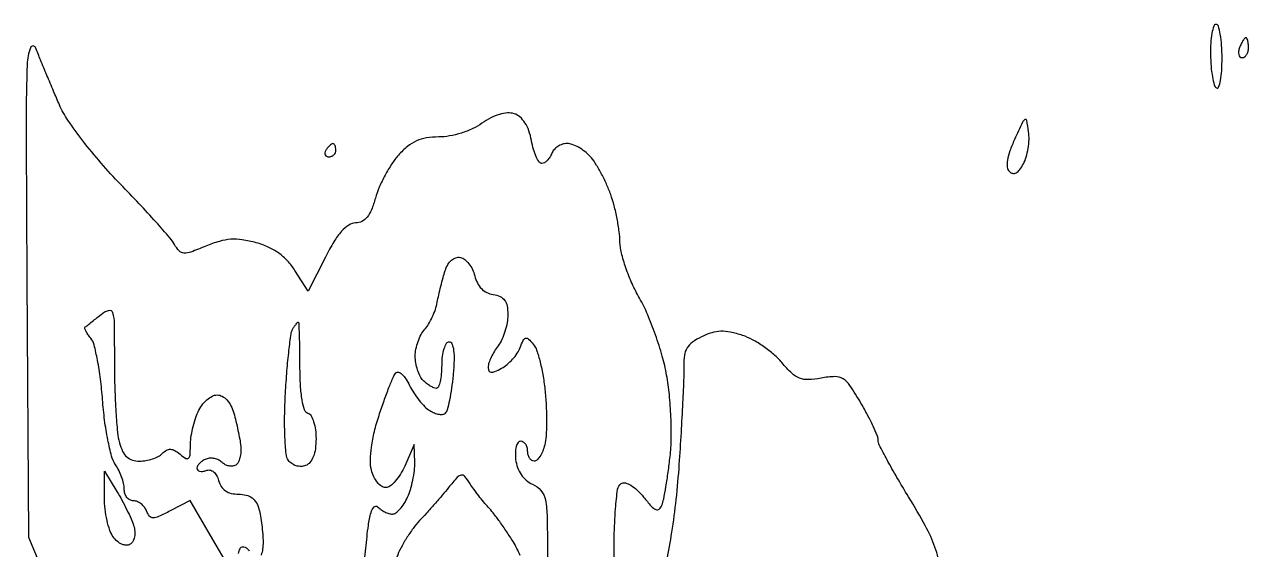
# Model space of a CAD drawing. Extents: x 0 to 102, y 0 to 135.
# Drawn here: x -0.01 to 15.65, y 92.1 to 98.81 of the extents above; entities that cross this region are included whole.
import ezdxf

# ---------------------------------------------------------------- set-up
doc = ezdxf.new("R2010")
doc.units = 0
doc.header["$MEASUREMENT"] = 0

msp = doc.modelspace()

# ---------------------------------------------------------------- linework, layer by layer
for points in [[(15.235644, 98.8128, 0.3259), (15.205979, 98.791167, 0.031864), (15.182999, 98.699994, 0.030724), (15.167823, 98.575983, 0.018868), (15.164494, 98.428781, 0.017081), (15.171905, 98.278486, 0.023622), (15.189494, 98.14465, 0.021498), (15.213328, 98.038515, 0.190593), (15.24145, 98.000788, 0.478553), (15.269002, 98.010506, 0.038969), (15.2917, 98.095454, 0.03013), (15.307545, 98.223675, 0.015681), (15.3126, 98.384807, 0.016914), (15.307048, 98.548873, 0.027571), (15.289994, 98.687077, 0.026493), (15.265747, 98.790224, 0.333317)], [(15.617751, 98.6436, 0.222225), (15.601989, 98.63623, 0.030693), (15.579965, 98.606323, 0.030395), (15.556882, 98.565308, 0.02136), (15.535806, 98.5167, 0.055937), (15.523158, 98.468109, 0.100118), (15.525486, 98.427077, 0.147206), (15.541934, 98.400162, 0.184534), (15.569055, 98.3898, 0.152681), (15.600307, 98.399571, 0.098158), (15.626929, 98.427077, 0.08088), (15.644889, 98.468179, 0.062722), (15.651, 98.5167, 0.024748), (15.648591, 98.56533, 0.039339), (15.641233, 98.606323, 0.046727), (15.630605, 98.635471, 0.289661)], [(12.837903, 97.442234, 0.012083), (12.814541, 97.585041, 0.511349), (12.790576, 97.596297, 0.158174), (12.758767, 97.562205, 0.0031), (12.657701, 97.342317, 0.021155), (12.598595, 97.19533, 0.045269), (12.568417, 97.076919, 0.062991), (12.565441, 96.987471, 0.174963), (12.591776, 96.931384, 0.152388), (12.633669, 96.909417, 0.173399), (12.678195, 96.916734, 0.105377), (12.724704, 96.957218, 0.038312), (12.771978, 97.031301, 0.052643), (12.807123, 97.11773, 0.030496), (12.831626, 97.22728, 0.030187), (12.84293, 97.341416, 0.044117)], [(3.938893, 97.29, 0.151918), (3.921065, 97.284455, 0.038439), (3.897186, 97.265149, 0.035638), (3.872057, 97.237783, 0.029505), (3.8493, 97.2054, 0.082592), (3.836059, 97.173074, 0.161196), (3.838691, 97.145651, 0.182303), (3.856579, 97.127423, 0.108972), (3.886607, 97.1208, 0.093332), (3.920807, 97.12724, 0.09642), (3.949882, 97.145651, 0.099167), (3.969342, 97.17312, 0.105053), (3.9762, 97.2054, 0.042167), (3.973464, 97.237789, 0.061769), (3.965241, 97.265149, 0.081139), (3.953159, 97.283701, 0.210953)], [(3.494743, 95.005695, -0.402082), (3.501355, 94.99927, -0.000803), (3.506698, 94.839795, -0.004469), (3.51088, 94.657546, -0.002682), (3.512751, 94.441078, 0.012498), (3.519763, 94.193145, 0.030367), (3.54057, 94.011401, 0.038975), (3.572559, 93.887474, 0.233753), (3.618501, 93.841933, -0.187038), (3.65851, 93.808807, -0.050344), (3.69188, 93.731785, -0.043737), (3.714771, 93.629807, -0.033361), (3.7224, 93.515595, -0.032899), (3.71391, 93.386705, -0.061037), (3.687662, 93.285378, -0.080282), (3.644914, 93.213349, -0.127827), (3.586962, 93.171917, -0.089827), (3.5291, 93.160955, -0.076197), (3.46745, 93.169897, -0.076508), (3.411536, 93.196827, -0.091928), (3.370301, 93.238022, -0.127714), (3.340218, 93.320825, -0.012154), (3.325007, 93.537377, -0.014793), (3.320712, 93.801879, -0.010819), (3.330987, 94.095445, -0.006009), (3.350887, 94.3849, -0.008429), (3.376108, 94.642724, -0.005444), (3.403136, 94.857366, -0.104737), (3.425741, 94.920295, -0.012809), (3.447161, 94.953047, -0.018698), (3.467809, 94.980652, -0.01446), (3.485971, 95.001847, -0.213108)], [(1.174149, 92.842681, -0.012506), (1.238892, 92.730282, -0.010269), (1.302501, 92.607211, -0.010408), (1.35629, 92.491665, -0.026891), (1.388774, 92.405651, -0.053322), (1.404063, 92.330534, -0.06962), (1.400928, 92.260563, -0.082052), (1.380261, 92.203508, -0.127169), (1.344207, 92.165895, -0.147792), (1.296226, 92.153125, -0.094669), (1.239564, 92.165922, -0.076864), (1.181316, 92.202792, -0.055475), (1.129266, 92.259545, -0.074158), (1.085399, 92.343125, -0.027837), (1.0488, 92.470584, -0.026842), (1.023793, 92.61601, -0.029394), (1.015516, 92.75892), (1.015832, 93.1023)]]:
    msp.add_lwpolyline(points, format="xyb", close=True)
for points in [[(7.534879, 91.7421, -0.005231), (7.537247, 92.263222, -0.015493), (7.55369, 92.620497, -0.015199), (7.580526, 92.869467, -0.223476), (7.627375, 92.941366, -0.201651), (7.68006, 92.949631, -0.074982), (7.750764, 92.9204, -0.055871), (7.830956, 92.859012, -0.033183), (7.912153, 92.769994, 0.014798), (8.010758, 92.653572, 0.105867), (8.070121, 92.610514, 0.290283), (8.112604, 92.616868, 0.123342), (8.147103, 92.666035, 0.043216), (8.169451, 92.743742, 0.006688), (8.198208, 92.90153, 0.007415), (8.226949, 93.089069, 0.006388), (8.251704, 93.286938, 0.024549), (8.26613, 93.51709, 0.013996), (8.262094, 93.795826, 0.013876), (8.242089, 94.080243, 0.020253), (8.207422, 94.329, 0.024194), (8.151409, 94.571119, 0.015767), (8.064617, 94.844648, 0.015864), (7.962821, 95.106702, 0.028962), (7.860971, 95.312198, -0.024267), (7.76616, 95.499065, -0.021395), (7.685457, 95.702169, -0.021955), (7.62858, 95.891706, -0.058726), (7.610287, 96.031298, 0.029642), (7.600688, 96.163908, 0.015333), (7.573841, 96.327983, 0.015189), (7.535815, 96.495492, 0.022249), (7.491431, 96.63995, 0.02117), (7.436496, 96.77555, 0.017178), (7.36662, 96.916021, 0.017512), (7.293126, 97.041174, 0.042418), (7.228232, 97.1264, 0.043799), (7.160722, 97.189002, 0.038502), (7.080475, 97.241943, 0.04046), (7.000102, 97.278351, 0.08633), (6.933139, 97.29, 0.078767), (6.87329, 97.280513, 0.065289), (6.81499, 97.252723, 0.066687), (6.767006, 97.211614, 0.090958), (6.737406, 97.1631, -0.049741), (6.713005, 97.11456, -0.054743), (6.680149, 97.073477, -0.061944), (6.644231, 97.045422, -0.135667), (6.61087, 97.0362, -0.25129), (6.577329, 97.054193, -0.03982), (6.539841, 97.121779, -0.036097), (6.504976, 97.215925, -0.024269), (6.478376, 97.327532, 0.038346), (6.444438, 97.454039, 0.058084), (6.394435, 97.556299, 0.069669), (6.331108, 97.629984, 0.103974), (6.257403, 97.671651, 0.094708), (6.172029, 97.681814, 0.054511), (6.069777, 97.663282, 0.047259), (5.958368, 97.618441, 0.035434), (5.845432, 97.549519, -0.046497), (5.727026, 97.480802, -0.03177), (5.581885, 97.424607, -0.031676), (5.430094, 97.38705, -0.044835), (5.291532, 97.3746, 0.040171), (5.133748, 97.361903, 0.066132), (5.005778, 97.323342, 0.065859), (4.891954, 97.25257, 0.039497), (4.77713, 97.14195, 0.036719), (4.691673, 97.02993, 0.021369), (4.605345, 96.884449, 0.021285), (4.53092, 96.730476, 0.033451), (4.481827, 96.59205, -0.027428), (4.431408, 96.444266, -0.072842), (4.375242, 96.348197, -0.107025), (4.30875, 96.294087, -0.118004), (4.228164, 96.2748, 0.147492), (4.141203, 96.248577, 0.065432), (4.049925, 96.169097, 0.045138), (3.951662, 96.035308, 0.018563), (3.842459, 95.838301), (3.621268, 95.401801), (3.452808, 95.667866, 0.046747), (3.358362, 95.790096, 0.049898), (3.244729, 95.889717, 0.048644), (3.110932, 95.966833, 0.040678), (2.956567, 96.022194, 0.028563), (2.777949, 96.059504, 0.054169), (2.631283, 96.065459, 0.053962), (2.486393, 96.03977, 0.028129), (2.313219, 95.978603, -0.010796), (2.120566, 95.90295, -0.100185), (2.0326, 95.889395, -0.193901), (1.972647, 95.91688, -0.062199), (1.913542, 95.997325, 0.050496), (1.851173, 96.086502, 0.004801), (1.675373, 96.286609, 0.006093), (1.460066, 96.521175, 0.004766), (1.220863, 96.770676, -0.014856), (0.971936, 97.041034, -0.014664), (0.738384, 97.326845, -0.015063), (0.547316, 97.5913, -0.045377), (0.43979, 97.785876, -0.002951), (0.36414, 97.960767, -0.001954), (0.279248, 98.16243, -0.001967), (0.198305, 98.359012, -0.003824), (0.135502, 98.5167, 0.688536), (0.069467, 98.516267, 0.080244), (0.026646, 98.302962, 0.010243), (0.014045, 97.582525, 0.000713), (0.023008, 95.5557), (0.0423, 92.2563), (0.272424, 91.706077, -0.022749)], [(4.325713, 91.810292, 0.008346), (4.359567, 92.115823, -0.008141), (4.391743, 92.407303, -0.037787), (4.42566, 92.57312, -0.11547), (4.46476, 92.64348, -0.428419), (4.510067, 92.644573, 0.045637), (4.552446, 92.609297, 0.037101), (4.603482, 92.579476, 0.038449), (4.655062, 92.559007, 0.075372), (4.69864, 92.5524, 0.162968), (4.742435, 92.567064, 0.047569), (4.795563, 92.615697, 0.04231), (4.848547, 92.685407, 0.034465), (4.89322, 92.767881, 0.034585), (4.930349, 92.867007, 0.021642), (4.960533, 92.987236, 0.021693), (4.980071, 93.10884, 0.036542), (4.984499, 93.212031), (4.977598, 93.4407), (4.857356, 93.16575, -0.035543), (4.802127, 93.060519, -0.043544), (4.735704, 92.971567, -0.049245), (4.668428, 92.90965, -0.162799), (4.612069, 92.8908, -0.155179), (4.560042, 92.907345, -0.069384), (4.507121, 92.957078, -0.058982), (4.461323, 93.030115, -0.049125), (4.430395, 93.116428, -0.069056), (4.417043, 93.239562, -0.027389), (4.431457, 93.409444, -0.024725), (4.469023, 93.60599, -0.019495), (4.528333, 93.814378, -0.006627), (4.591987, 94.000508, -0.008632), (4.655429, 94.169037, -0.00671), (4.712617, 94.307878, -0.075321), (4.743948, 94.358467, -0.309646), (4.776252, 94.367247, -0.102521), (4.820653, 94.340661, -0.060972), (4.871117, 94.281372, -0.03186), (4.919347, 94.197071, 0.029997), (4.973698, 94.101247, 0.024845), (5.042407, 94.006134, 0.025553), (5.114379, 93.925122, 0.059482), (5.177692, 93.874496, 0.044902), (5.237118, 93.844613, 0.056372), (5.2966, 93.828562, 0.067295), (5.347377, 93.827721, 0.168458), (5.380282, 93.843682, 0.133985), (5.405291, 93.887461, 0.012454), (5.433659, 94.009869, 0.015319), (5.459792, 94.160142, 0.01144), (5.479704, 94.32714, 0.014438), (5.492301, 94.51511, 0.041453), (5.486446, 94.645677, 0.069486), (5.464507, 94.726065, 0.299945), (5.425164, 94.752, 0.259747), (5.388429, 94.731536, 0.060749), (5.357762, 94.66518, 0.04753), (5.336718, 94.569543, 0.030409), (5.3298, 94.4559, -0.021551), (5.324906, 94.342414, -0.034644), (5.309919, 94.246779, -0.038545), (5.288391, 94.177619, -0.307141), (5.26212, 94.1598, -0.102712), (5.229211, 94.166632, -0.032763), (5.1845, 94.189621, -0.031128), (5.136761, 94.222468, -0.030136), (5.09292, 94.26132, -0.079663), (5.053964, 94.315155, -0.037894), (5.021221, 94.394432, -0.03632), (4.998886, 94.484414, -0.042701), (4.9914, 94.571909, -0.049336), (5.000289, 94.661774, -0.035645), (5.02701, 94.758912, -0.036246), (5.066165, 94.848468, -0.062817), (5.112626, 94.91493, 0.048846), (5.161919, 94.98142, 0.026381), (5.209713, 95.071548, 0.026022), (5.249099, 95.169362, 0.036981), (5.272902, 95.259992, -0.009568), (5.292349, 95.354928, -0.005847), (5.318741, 95.466206, -0.00586), (5.347477, 95.575862, -0.010353), (5.374114, 95.665547, -0.057374), (5.408392, 95.741478, -0.080218), (5.456211, 95.798394, -0.096295), (5.511985, 95.830324, -0.130281), (5.569679, 95.834302, -0.121474), (5.624383, 95.80908, -0.059894), (5.678428, 95.754161, -0.054191), (5.723726, 95.680187, -0.052775), (5.752559, 95.597556, 0.061153), (5.785828, 95.507097, 0.076945), (5.838221, 95.434961, 0.081572), (5.90719, 95.385068, 0.080125), (5.988918, 95.359466, -0.067727), (6.078185, 95.333902, -0.133584), (6.135127, 95.287879, -0.114472), (6.166178, 95.213921, -0.042411), (6.1758, 95.100686, -0.044933), (6.166728, 94.999938, -0.031098), (6.139313, 94.888775, -0.031458), (6.099204, 94.784392, -0.054505), (6.051591, 94.70472, 0.027355), (6.003853, 94.633862, 0.025748), (5.963077, 94.556801, 0.026658), (5.934154, 94.484783, 0.076108), (5.924691, 94.431773, 0.104002), (5.933312, 94.385065, 0.279473), (5.959415, 94.365792, 0.12607), (6.008253, 94.373668, 0.020179), (6.095972, 94.416154, 0.05158), (6.167221, 94.464321, 0.0354), (6.237433, 94.532173, 0.035718), (6.296358, 94.608049, 0.058716), (6.333241, 94.680368, -0.021618), (6.372381, 94.773581, -0.220537), (6.403733, 94.79977, -0.261254), (6.440389, 94.790437, -0.029427), (6.501197, 94.725367, -0.092698), (6.54465, 94.647292, -0.019265), (6.588891, 94.495986, -0.019614), (6.627117, 94.313702, -0.017406), (6.652759, 94.121581, -0.013333), (6.666888, 93.923492, -0.013012), (6.670596, 93.723311, -0.013014), (6.664699, 93.547514, -0.046621), (6.647618, 93.436551, -0.035418), (6.621603, 93.357173, -0.047463), (6.586486, 93.290109, -0.056253), (6.548102, 93.243566, -0.194601), (6.512588, 93.2292, -0.150892), (6.480939, 93.238974, -0.098464), (6.453978, 93.266477, -0.081496), (6.435793, 93.307582, -0.063559), (6.4296, 93.3561, 0.069375), (6.422838, 93.404601, 0.085452), (6.403098, 93.445723, 0.100013), (6.373785, 93.473218, 0.139401), (6.339381, 93.483, 0.249719), (6.306872, 93.465684, 0.081602), (6.283527, 93.414659, 0.058686), (6.27224, 93.339475, 0.036601), (6.275931, 93.25035, 0.058477), (6.299962, 93.14835, 0.063477), (6.346577, 93.057703, 0.066068), (6.412454, 92.984638, 0.073055), (6.49305, 92.934189, -0.119262), (6.599655, 92.853006, -0.123193), (6.655774, 92.732995, -0.044071), (6.678936, 92.51144, -0.00402), (6.6834, 91.956308, -0.007301)], [(2.634491, 91.8333), (2.372467, 92.278444), (2.110442, 92.723588), (1.857401, 92.592736, -0.011857), (1.708081, 92.519953, -0.107041), (1.637524, 92.504431, -0.228906), (1.592067, 92.526209, -0.07704), (1.554529, 92.591742, 0.072592), (1.526673, 92.641386, 0.063979), (1.484717, 92.683454, 0.066863), (1.435625, 92.711918, 0.098291), (1.386849, 92.7216, -0.126766), (1.341905, 92.733181, -0.100765), (1.303618, 92.765773, -0.089737), (1.27788, 92.814527, -0.076834), (1.269, 92.871976, 0.058252), (1.260869, 92.941532, 0.028494), (1.235331, 93.027198, 0.027811), (1.198264, 93.11431, 0.036001), (1.154382, 93.189226, -0.086599), (1.106979, 93.292838, -0.015446), (1.059203, 93.501171, -0.016284), (1.018277, 93.751636, -0.014056), (0.991322, 94.016834, 0.012988), (0.965249, 94.278904, 0.016324), (0.926913, 94.519862, 0.014528), (0.882859, 94.717351, 0.111507), (0.840084, 94.801429, -0.022516), (0.803067, 94.850355, -0.038055), (0.777239, 94.894782, -0.046548), (0.764211, 94.929657, -0.334999), (0.770494, 94.945296, 0.030005), (0.791229, 94.95955, 0.00238), (0.843648, 95.000826, 0.003222), (0.905674, 95.050802, 0.002463), (0.9729, 95.106239, -0.102829), (1.068748, 95.157312, -0.420925), (1.120311, 95.128321, -0.062627), (1.139805, 94.986599, -0.002564), (1.143142, 94.470838, 0.007436), (1.148239, 94.156556, 0.008326), (1.162684, 93.854208, 0.007759), (1.183241, 93.597509, 0.043302), (1.208204, 93.46185, 0.045449), (1.248727, 93.353983, 0.096513), (1.301969, 93.282866, 0.110946), (1.372644, 93.242892, 0.073571), (1.465192, 93.2292, 0.044433), (1.54626, 93.236418, 0.036798), (1.630244, 93.257968, 0.038245), (1.704733, 93.289566, 0.077091), (1.756095, 93.327135, -0.067324), (1.810154, 93.368312, -0.141388), (1.861059, 93.380532, -0.120388), (1.91621, 93.364377, -0.042065), (1.984515, 93.316776, 0.032399), (2.05671, 93.264364, 0.326328), (2.091696, 93.266735, 0.205462), (2.111274, 93.30557, 0.01542), (2.115, 93.42636, -0.035525), (2.122044, 93.525376, -0.020191), (2.14384, 93.643534, -0.020084), (2.175557, 93.761357, -0.031112), (2.21318, 93.859719, -0.051898), (2.261606, 93.942137, -0.053484), (2.325538, 94.011903, -0.059151), (2.394563, 94.059528, -0.122052), (2.457808, 94.0752, -0.127452), (2.521565, 94.05868, -0.080832), (2.582131, 94.010855, -0.067344), (2.633682, 93.936561, -0.048517), (2.670705, 93.84255, -0.010433), (2.69777, 93.739711, -0.007309), (2.724131, 93.622847, -0.007378), (2.746102, 93.510116, -0.015244), (2.759272, 93.421326, -0.045029), (2.761309, 93.345213, -0.049441), (2.749405, 93.272393, -0.055432), (2.726327, 93.213174, -0.134522), (2.694623, 93.179127, -0.109105), (2.654879, 93.165237, -0.077916), (2.607631, 93.166969, -0.073077), (2.560286, 93.183613, -0.075505), (2.52032, 93.21304, 0.082571), (2.47816, 93.243179, 0.06238), (2.424248, 93.261721, 0.062246), (2.367296, 93.266421, 0.081281), (2.316191, 93.255838, 0.05068), (2.271595, 93.233315, 0.05528), (2.233849, 93.202827, 0.062395), (2.20809, 93.169385, 0.133711), (2.1996, 93.138204, 0.189876), (2.209066, 93.114177, 0.145812), (2.233611, 93.099774, 0.097848), (2.271042, 93.098051, 0.054384), (2.315382, 93.10974, -0.135367), (2.365092, 93.114592, -0.126914), (2.411659, 93.093558, -0.100167), (2.450264, 93.047198, -0.059805), (2.476662, 92.980185, 0.078535), (2.509948, 92.904126, 0.10106), (2.56299, 92.849502, 0.092883), (2.636943, 92.817059, 0.057107), (2.731713, 92.8062, -0.058166), (2.829287, 92.79481, -0.099961), (2.903361, 92.76069, -0.103693), (2.956626, 92.701555, -0.066282), (2.992278, 92.61585, -0.022884), (3.011939, 92.52628, -0.011903), (3.028644, 92.413074, -0.011811), (3.040302, 92.295803, -0.017627), (3.044445, 92.19285, -0.034579), (3.038719, 92.103739, -0.052819), (3.020409, 92.028541, -0.068986)], [(11.711959, 91.847749, 0.041894), (11.639508, 92.128547, 0.040718), (11.520058, 92.397732, 0.013473), (11.302852, 92.771887, -0.006321), (11.15365, 93.020637, -0.008975), (11.027802, 93.245792, -0.005646), (10.928272, 93.436764, -0.117829), (10.9134, 93.498996, 0.098349), (10.902098, 93.5559, 0.011094), (10.848868, 93.676939, 0.013103), (10.777842, 93.819325, 0.010294), (10.693716, 93.969897, 0.014016), (10.553018, 94.195254, 0.106193), (10.463818, 94.282278, 0.150607), (10.360526, 94.310032, 0.03726), (10.184185, 94.290384, -0.034879), (10.018939, 94.271177, -0.105767), (9.907891, 94.289641, -0.097348), (9.808911, 94.353029, -0.026908), (9.682, 94.488357, 0.040149), (9.579504, 94.592015, 0.026332), (9.446577, 94.694783, 0.026491), (9.305571, 94.781721, 0.045221), (9.178734, 94.836721, 0.027928), (9.02284, 94.878682, 0.060409), (8.899338, 94.889382, 0.065694), (8.783499, 94.870039, 0.038783), (8.652753, 94.818698, 0.043118), (8.537388, 94.749877, 0.098236), (8.468486, 94.676046, 0.100721), (8.433975, 94.582745, 0.046898), (8.426232, 94.45338, -0.018106), (8.425887, 94.3012, -0.002369), (8.411899, 93.977699, -0.002753), (8.391369, 93.594016, -0.002301), (8.365456, 93.1869, -0.00996), (8.325984, 92.739942, -0.011784), (8.270333, 92.319406, -0.012733), (8.204164, 91.957018, -0.031495)], [(6.333631, 92.022667, 0.040151), (6.242336, 92.200929, 0.009376), (6.161107, 92.327011, 0.008294), (6.071897, 92.455286, 0.008358), (5.987683, 92.568166, 0.024994), (5.925086, 92.641338, -0.015243), (5.867868, 92.705641, -0.008914), (5.803114, 92.785905, -0.008909), (5.74112, 92.868615, -0.014935), (5.692397, 92.940524, 0.029438), (5.625013, 93.034017, 0.273185), (5.580142, 93.050603, 0.168128), (5.529357, 93.022034, 0.010857), (5.418028, 92.8908, -0.006158), (5.337927, 92.794559, -0.003438), (5.238192, 92.6793, -0.003429), (5.135725, 92.56412, -0.005561), (5.046883, 92.4678, 0.030135), (4.963828, 92.36837, 0.019286), (4.879188, 92.243874, 0.019377), (4.805442, 92.115006, 0.033955), (4.756124, 92.0025, 0.022953)], [(2.869202, 92.077075, 0.099919), (2.84883, 92.104549, 0.094982), (2.818379, 92.122976, 0.08893), (2.782544, 92.1294, 0.26968), (2.745877, 92.108072, 0.097943), (2.726114, 92.048809, 0.05405)]]:
    msp.add_lwpolyline(points, format="xyb")

doc.saveas('drawing.dxf')
